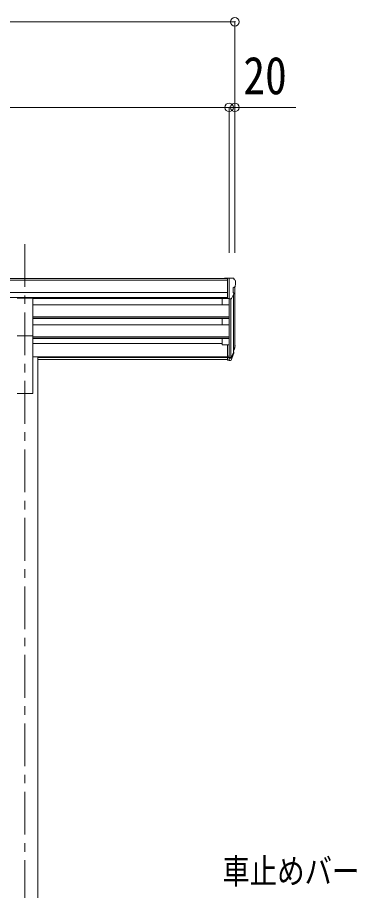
# Model space of a CAD drawing. Units: millimetres at full size, sheet at 1:30; details may follow other scales. Extents: x -8432 to 8432, y -5820 to 5820.
# Drawn here: x 4888 to 6077, y -2102 to 958 of the extents above; entities that cross this region are included whole.
import ezdxf
from ezdxf.enums import TextEntityAlignment as Align

# ---------------------------------------------------------------- set-up
doc = ezdxf.new("R2010")
doc.units = ezdxf.units.MM
doc.header["$LTSCALE"] = 30
doc.header["$PDMODE"] = 32
doc.header["$PDSIZE"] = 30
doc.linetypes.add('CHAIN1', pattern=[8, 5, -1, 1, -1])
for name, color, linetype, lineweight in [('0-1_本体', 5, 'CHAIN1', 9), ('0-3_ELV2', 4, 'Continuous', 9), ('0-6_OTH_LINE', 6, 'Continuous', 9), ('0-7_SHAPE', 7, 'Continuous', 9)]:
    doc.layers.add(name, color=color, linetype=linetype, lineweight=lineweight)
doc.styles.add('ＭＳ ゴシック', font='')
doc.styles.get('ＭＳ ゴシック').set_extended_font_data('MS Gothic')

msp = doc.modelspace()

# ---------------------------------------------------------------- linework, layer by layer
at = {"layer": '0-1_本体'}
msp.add_line((4914.16, 163.59), (4914.16, -3510.82), dxfattribs=at)
at = {"layer": '0-3_ELV2'}
for p, q in [((5623.66, 42.58), (2782.66, 42.58)), ((5623.66, 37.36), (2782.66, 37.36)), ((5623.66, 44.18), (5613.66, 44.09)), ((5613.66, 42.58), (5613.66, 44.09)), ((5623.66, -27.8), (5623.66, 44.18)), ((5642.16, 44.18), (5623.66, 44.18)), ((5630.16, 44.18), (5630.16, -189.54)), ((5642.16, 44.18), (5644.49, 44.04)), ((5645.25, 43.62), (5649.32, 37.81)), ((5652.16, 34.81), (5652.16, 34.18)), ((5644.16, 9.67), (5644.16, -6.61)), ((5649.63, 13), (5644.31, 9.93)), ((5650.16, 13.61), (5650.16, -189.18)), ((5623.66, -6.17), (2772.66, -6.17)), ((5623.66, -24.02), (2772.66, -24.02)), ((4886.66, -26.45), (4941.66, -26.45)), ((4941.66, -158.25), (4941.66, -26.45)), ((5623.66, -27.27), (4941.66, -27.27)), ((5605.16, -27.27), (5605.16, -49.33)), ((5623.66, -27.8), (5630.16, -27.8)), ((5630.16, -28.8), (5635.37, -28.48)), ((5636.16, -28.33), (5636.17, -234.32)), ((5637.79, -26.99), (5646.79, -11.4)), ((5645.19, -14.16), (5645.19, -215.89)), ((5630.16, -49.33), (4941.66, -49.33)), ((5630.16, -91.21), (4941.66, -91.21)), ((5630.16, -92.71), (4941.66, -92.71)), ((5630.16, -97.02), (4941.66, -97.02)), ((5630.16, -119.44), (4941.66, -119.44)), ((5605.16, -97.02), (5605.16, -119.44)), ((4886.66, -158.25), (4941.66, -158.25)), ((4941.66, -158.25), (4941.66, -360.82)), ((5630.16, -161.31), (4941.66, -161.31)), ((5630.16, -162.81), (4941.66, -162.81)), ((5630.16, -167.13), (4941.66, -167.13)), ((5605.16, -167.13), (5605.16, -190.17)), ((5605.16, -185.23), (4941.66, -185.23)), ((5605.16, -190.17), (5623.66, -190.17)), ((5623.66, -189.54), (5623.66, -243.57)), ((5623.66, -189.54), (5630.16, -189.54)), ((5630.16, -189.54), (5630.16, -244.31)), ((5648.46, -202.35), (5645.19, -209.42)), ((5649.07, -203.73), (5645.19, -211.68)), ((4959.36, -231.82), (4941.66, -231.82)), ((4959.36, -231.82), (4959.36, -2635.82)), ((5623.66, -232.24), (4959.36, -232.24)), ((5623.66, -233.64), (4959.36, -233.64)), ((5623.66, -241.33), (4959.36, -241.33)), ((5623.66, -229.67), (5630.16, -229.67)), ((5623.66, -234.55), (5630.16, -234.55)), ((5623.66, -243.57), (5630.16, -243.57)), ((5630.16, -234.57), (5635.3, -234.57)), ((5630.16, -236.38), (5635.01, -236.38)), ((5630.16, -244.31), (5635.01, -244.31)), ((5636.59, -233.89), (5644.35, -218.49)), ((5645.8, -218.85), (5637.6, -235.02)), ((5646.41, -219.41), (5637.6, -242.96)), ((5646.75, -215.01), (5646.41, -219.41)), ((4886.66, -360.82), (4941.66, -360.82))]:
    msp.add_line(p, q, dxfattribs=at)
for centre, radius, start, end in [((5644.43, 43.04), 1, 35, 86.5), ((5649.16, 34.81), 3, 0, 87), ((5450.16, 34.18), 202, 355.05096, 0), ((5644.46, 9.67), 0.3, 120, 180), ((5645.26, 17.37), 6.18, 315.00103, 354.2965), ((5635.19, -25.49), 3, 273.5, 330), ((5644.46, -6.61), 0.3, 180, 265.2833), ((5644.19, -9.9), 3, 330, 85.2833), ((5619.57, -192.86), 30.41, 341.80266, 352.8448), ((5620.98, -194.61), 29.53, 342.01856, 353.49194)]:
    msp.add_arc(centre, radius, start, end, dxfattribs=at)
for centre, major_axis, ratio, start_param, end_param in [((5645.45, -215.01), (-1.3, 0), 0.90356, 2.9359903, 4.9130961), ((5562.3, -188.37), (-87.93, 4.42), 0.541684, 3.060334, 3.2172517), ((5561.51, -195.05), (89.06, 1.43), 0.57596, 6.1985533, 6.3701348), ((5635.01, -233.67), (3, 0), 0.90356, 4.712389, 5.7595865), ((5635.01, -241.6), (-3, 0), 0.90356, 1.5707963, 2.6179939), ((5635.3, -233.22), (1.5, 0), 0.90356, 4.712389, 5.7595865), ((5560.24, -194.95), (88.05, 0), 0.90356, 5.9828017, 6.0168888), ((5559.53, -198.82), (89.07, 0), 0.90356, 6.0316505, 6.077583)]:
    msp.add_ellipse(centre, major_axis=major_axis, ratio=ratio, start_param=start_param, end_param=end_param, dxfattribs=at)
at = {"layer": '0-6_OTH_LINE'}
for p, q in [((598.16, 942.58), (5650.16, 942.58)), ((5650.16, 942.58), (5650.16, 133)), ((5630.16, 642.58), (2766.16, 642.58)), ((5630.16, 642.58), (5630.16, 133)), ((5650.16, 642.58), (5630.16, 642.58)), ((5650.16, 642.58), (5650.16, 133)), ((5863.56, 642.58), (5650.16, 642.58))]:
    msp.add_line(p, q, dxfattribs=at)
for p in [(5650.16, 942.58), (5630.16, 642.58), (5650.16, 642.58)]:
    msp.add_point(p, dxfattribs=at)

# ---------------------------------------------------------------- texts
at = {"layer": '0-6_OTH_LINE', "color": 7, "style": 'ＭＳ ゴシック', "width": 0.85}
msp.add_text('20', height=132, dxfattribs=at).set_placement((5679.6, 648.75), align=Align.BOTTOM_LEFT)
at = {"layer": '0-7_SHAPE', "style": 'ＭＳ ゴシック', "width": 0.8}
msp.add_text('車止めバー', height=87.98, dxfattribs=at).set_placement((5606.48, -2104.7), align=Align.BOTTOM_LEFT)

doc.saveas('drawing.dxf')
